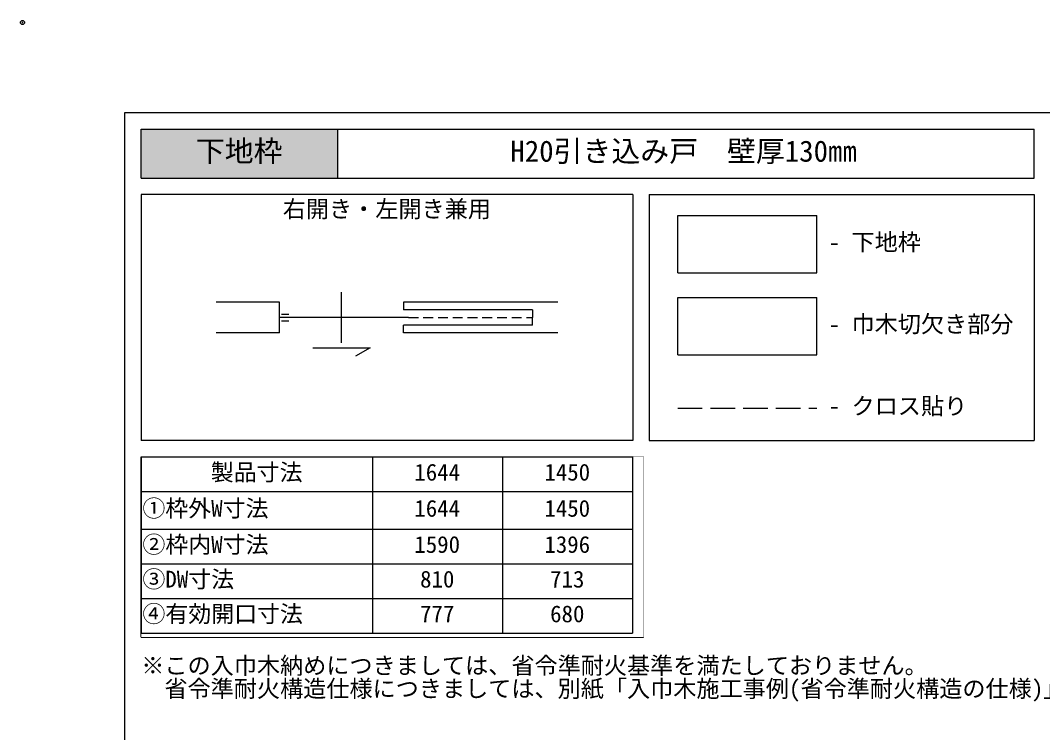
# Model space of a CAD drawing. Units: millimetres, scale not verified. Extents: x -1051 to 1051, y -744 to 744.
# Drawn here: x -1051 to -427, y 309 to 744 of the extents above; entities that cross this region are included whole.
import ezdxf
from ezdxf.enums import TextEntityAlignment as Align

# ---------------------------------------------------------------- set-up
doc = ezdxf.new("R2010")
doc.units = ezdxf.units.MM
doc.header["$LTSCALE"] = 5
doc.header["$PDMODE"] = 32
doc.header["$PDSIZE"] = 2.5
for name, pattern in [('CHAIN2', [12, 9, -1, 1, -1]), ('DASHED1', [1.8, 1.2, -0.6]), ('DASHED3', [4, 3, -1])]:
    doc.linetypes.add(name, pattern=pattern)
doc.layers.add('0-0', color=7, linetype='Continuous')
doc.layers.add('5-0', color=7, linetype='Continuous')
doc.styles.add('ＭＳ ゴシック', font='')
doc.styles.get('ＭＳ ゴシック').set_extended_font_data('MS Gothic')

msp = doc.modelspace()

# ---------------------------------------------------------------- linework, layer by layer
at = {"layer": '0-0', "color": 2}
for p, q in [((-987.5, -687.5), (-987.5, 687.5)), ((-987.5, 687.5), (987.5, 687.5))]:
    msp.add_line(p, q, dxfattribs=at)
at = {"layer": '0-0'}
msp.add_point((-1050, 742.5), dxfattribs=at)
at = {"layer": '5-0', "color": 3}
for p, q in [((-977.5, 647.5), (-977.5, 677.5)), ((-977.5, 677.5), (-857.5, 677.5)), ((-857.5, 647.5), (-857.5, 677.5)), ((-857.5, 647.5), (-857.5, 677.5)), ((-857.5, 677.5), (-432.5, 677.5)), ((-432.5, 647.5), (-432.5, 677.5)), ((-977.5, 647.5), (-857.5, 647.5)), ((-857.5, 647.5), (-432.5, 647.5)), ((-677.5, 637.5), (-977.5, 637.5)), ((-977.5, 637.5), (-977.5, 487.5)), ((-677.5, 637.5), (-677.5, 487.5)), ((-667.5, 637.5), (-432.5, 637.5)), ((-667.5, 637.5), (-667.5, 487.5)), ((-432.5, 637.5), (-432.5, 487.5)), ((-891.949, 564.5), (-887.449, 564.5)), ((-891.949, 560.5), (-887.449, 560.5)), ((-677.5, 487.5), (-977.5, 487.5)), ((-667.5, 487.5), (-432.5, 487.5)), ((-977.5, 367.5), (-977.5, 477.5)), ((-977.5, 477.5), (-670.943, 477.5)), ((-670.943, 367.5), (-670.943, 477.5)), ((-977.5, 367.5), (-670.943, 367.5))]:
    msp.add_line(p, q, dxfattribs=at)
at = {"layer": '5-0'}
for p, q in [((-650.113, 589.778), (-650.113, 624.778)), ((-650.113, 624.778), (-565.113, 624.778)), ((-565.113, 589.778), (-565.113, 624.778)), ((-650.113, 589.778), (-565.113, 589.778)), ((-650.113, 539.778), (-650.113, 574.778)), ((-650.113, 574.778), (-565.113, 574.778)), ((-565.113, 539.778), (-565.113, 574.778)), ((-893.197, 571.772), (-931.787, 571.772)), ((-893.197, 553.228), (-893.197, 571.772)), ((-817.477, 571.772), (-817.477, 567.136)), ((-723.213, 571.772), (-817.477, 571.772)), ((-814.387, 562.5), (-893.197, 562.5)), ((-738.667, 567.136), (-817.477, 567.136)), ((-738.667, 567.136), (-738.667, 562.5)), ((-738.667, 557.864), (-738.667, 562.5)), ((-817.477, 553.228), (-817.477, 557.864)), ((-738.667, 557.864), (-817.477, 557.864)), ((-893.197, 553.228), (-931.787, 553.228)), ((-723.213, 553.228), (-817.477, 553.228)), ((-650.113, 539.778), (-565.113, 539.778)), ((-977.5, 367.5), (-977.5, 477.5)), ((-977.5, 477.5), (-670.943, 477.5)), ((-670.943, 367.5), (-670.943, 477.5)), ((-977.5, 367.5), (-670.943, 367.5))]:
    msp.add_line(p, q, dxfattribs=at)
at = {"layer": '5-0', "linetype": 'CHAIN2'}
msp.add_line((-855.337, 547.047), (-855.337, 577.953), dxfattribs=at)
at = {"layer": '5-0', "linetype": 'DASHED1'}
msp.add_line((-814.387, 562.5), (-738.667, 562.5), dxfattribs=at)
at = {"layer": '5-0', "color": 3, "linetype": 'DASHED3'}
msp.add_line((-650.113, 507.278), (-565.113, 507.278), dxfattribs=at)
at = {"layer": '5-0'}
msp.add_lwpolyline([(-872.837, 544.076), (-837.837, 544.076), (-846.837, 538.88)], dxfattribs=at)
at = {"layer": '5-0', "color": 251}
msp.add_solid([(-977.5, 647.5), (-977.5, 677.5), (-857.5, 647.5), (-857.5, 677.5)], dxfattribs=at)

# ---------------------------------------------------------------- texts
at = {"layer": '5-0', "style": 'ＭＳ ゴシック'}
for s, height, p in [('下地枠', 12.93, (-944.199, 653.681)), ('H20引き込み戸\u3000壁厚130㎜', 12.93, (-752.216, 653.681)), ('右開き・左開き兼用', 10.35, (-891.141, 620.444)), (' - 下地枠', 10.35, (-565.113, 600.222)), (' - 巾木切欠き部分', 10.35, (-565.113, 550.222)), (' - クロス貼り', 10.35, (-565.113, 500.222)), ('※この入巾木納めにつきましては、省令準耐火基準を満たしておりません。', 10.35, (-977.5, 341.906)), ('\u3000省令準耐火構造仕様につきましては、別紙「入巾木施工事例(省令準耐火構造の仕様)」をご参照ください。', 10.35, (-977.5, 327.795))]:
    msp.add_text(s, height=height, dxfattribs=at).set_placement(p, align=Align.BOTTOM_LEFT)

# ---------------------------------------------------------------- next in the draw order: wipeouts: each hides what was drawn before it
msp.add_wipeout([(-977.5, 367.5), (-977.5, 477.5), (-670.943, 477.5), (-670.943, 367.5)])

# ---------------------------------------------------------------- next in the draw order: linework, layer by layer
at = {"layer": '5-0', "color": 3}
for p, q in [((-977.5, 477.5), (-836.389, 477.5)), ((-977.5, 477.5), (-977.5, 456.333)), ((-836.389, 477.5), (-757.014, 477.5)), ((-757.014, 477.5), (-677.639, 477.5)), ((-677.639, 477.5), (-677.639, 456.333)), ((-977.5, 456.333), (-977.5, 433.403)), ((-677.639, 456.333), (-677.639, 433.403)), ((-977.5, 433.403), (-977.5, 412.236)), ((-677.639, 433.403), (-677.639, 412.236)), ((-977.5, 412.236), (-977.5, 391.069)), ((-677.639, 412.236), (-677.639, 391.069)), ((-677.639, 391.069), (-677.639, 369.903)), ((-836.389, 369.903), (-757.014, 369.903)), ((-757.014, 369.903), (-677.639, 369.903))]:
    msp.add_line(p, q, dxfattribs=at)
at = {"layer": '5-0'}
for p, q in [((-836.389, 477.5), (-836.389, 456.333)), ((-757.014, 477.5), (-757.014, 456.333)), ((-977.5, 456.333), (-836.389, 456.333)), ((-977.5, 456.333), (-836.389, 456.333)), ((-836.389, 456.333), (-836.389, 433.403)), ((-836.389, 456.333), (-757.014, 456.333)), ((-757.014, 456.333), (-757.014, 433.403)), ((-757.014, 456.333), (-677.639, 456.333)), ((-977.5, 433.403), (-836.389, 433.403)), ((-977.5, 433.403), (-836.389, 433.403)), ((-836.389, 433.403), (-836.389, 412.236)), ((-836.389, 433.403), (-757.014, 433.403)), ((-757.014, 433.403), (-757.014, 412.236)), ((-757.014, 433.403), (-677.639, 433.403)), ((-977.5, 412.236), (-836.389, 412.236)), ((-977.5, 412.236), (-836.389, 412.236)), ((-836.389, 412.236), (-836.389, 391.069)), ((-836.389, 412.236), (-757.014, 412.236)), ((-757.014, 412.236), (-757.014, 391.069)), ((-757.014, 412.236), (-677.639, 412.236)), ((-977.5, 391.069), (-836.389, 391.069)), ((-977.5, 391.069), (-836.389, 391.069)), ((-836.389, 391.069), (-836.389, 369.903)), ((-836.389, 391.069), (-757.014, 391.069)), ((-836.389, 391.069), (-836.389, 369.903)), ((-757.014, 391.069), (-757.014, 369.903)), ((-757.014, 391.069), (-677.639, 391.069)), ((-757.014, 391.069), (-757.014, 369.903))]:
    msp.add_line(p, q, dxfattribs=at)
for points in [[(-836.389, 477.5), (-836.389, 456.333), (-757.014, 456.333)], [(-757.014, 477.5), (-757.014, 456.333), (-677.639, 456.333)], [(-836.389, 456.333), (-836.389, 433.403), (-757.014, 433.403)], [(-757.014, 456.333), (-757.014, 433.403), (-677.639, 433.403)], [(-836.389, 433.403), (-836.389, 412.236), (-757.014, 412.236)], [(-757.014, 433.403), (-757.014, 412.236), (-677.639, 412.236)], [(-836.389, 412.236), (-836.389, 391.069), (-757.014, 391.069)], [(-757.014, 412.236), (-757.014, 391.069), (-677.639, 391.069)]]:
    msp.add_lwpolyline(points, dxfattribs=at)
at = {"layer": '5-0', "color": 3}
msp.add_lwpolyline([(-977.5, 391.069), (-977.5, 369.903), (-836.389, 369.903)], dxfattribs=at)

# ---------------------------------------------------------------- next in the draw order: texts
at = {"layer": '5-0', "style": 'ＭＳ ゴシック'}
for s, p in [('製品寸法', (-935.084, 459.917)), ('1644', (-810.841, 459.917)), ('1450', (-731.466, 459.917)), ('①枠外W寸法', (-976.8, 437.868)), ('1644', (-810.841, 437.868)), ('1450', (-731.466, 437.868)), ('②枠内W寸法', (-976.8, 415.819)), ('1590', (-810.841, 415.819)), ('1396', (-731.466, 415.819)), ('③DW寸法', (-976.8, 394.653)), ('810', (-807.341, 394.653)), ('713', (-727.966, 394.653)), ('④有効開口寸法', (-976.8, 373.486)), ('777', (-807.341, 373.486)), ('680', (-727.966, 373.486))]:
    msp.add_text(s, height=10.26, dxfattribs=at).set_placement(p, align=Align.BOTTOM_LEFT)

doc.saveas('drawing.dxf')
